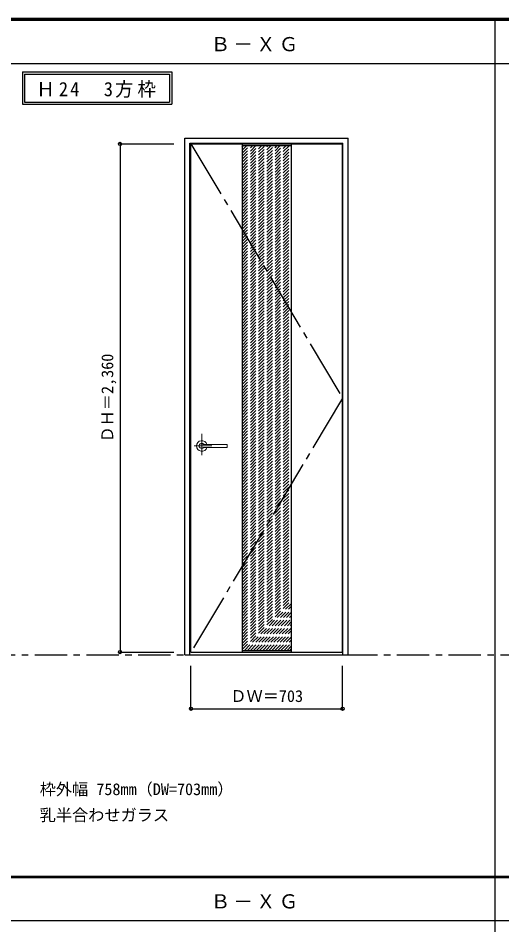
# Model space of a CAD drawing. Units: millimetres, scale not verified. Extents: x -6000 to 5700, y -4307 to 4260.
# Drawn here: x -1007 to 1237, y -36 to 4175 of the extents above; entities that cross this region are included whole.
import ezdxf
from ezdxf.enums import TextEntityAlignment as Align

# ---------------------------------------------------------------- set-up
doc = ezdxf.new("R2010")
doc.units = ezdxf.units.MM
doc.header["$LTSCALE"] = 30
doc.header["$PDMODE"] = 32
doc.header["$PDSIZE"] = 15
for name, pattern in [('CHAIN1', [8, 5, -1, 1, -1]), ('CHAIN2', [12, 9, -1, 1, -1]), ('DASHED1', [1.8, 1.2, -0.6])]:
    doc.linetypes.add(name, pattern=pattern)
for name, color, linetype in [('0-1_通り芯', 7, 'CHAIN1'), ('0-2_扉', 3, 'Continuous'), ('0-3_仕上げ', 7, 'Continuous'), ('0-4_枠', 3, 'Continuous'), ('0-7', 7, 'CHAIN2'), ('0-A_文字', 7, 'Continuous'), ('0-B_寸法', 7, 'Continuous'), ('0-C_ハッチ', 4, 'DASHED1'), ('F-1_枠', 6, 'Continuous')]:
    doc.layers.add(name, color=color, linetype=linetype)
doc.layers.add('0-5_レバー', color=7, linetype='Continuous', lineweight=18)
doc.styles.add('ＭＳ ゴシック', font='')
doc.styles.get('ＭＳ ゴシック').set_extended_font_data('MS Gothic')

msp = doc.modelspace()

# ---------------------------------------------------------------- linework, layer by layer
at = {"layer": '0-1_通り芯'}
msp.add_line((-5490, 1218), (3436.4, 1218), dxfattribs=at)
at = {"layer": '0-2_扉'}
for p, q in [((-205.2, 3591), (497.8, 3591)), ((-205.2, 1231), (-205.2, 3591)), ((497.8, 1231), (497.8, 3591)), ((-205.2, 1231), (497.8, 1231))]:
    msp.add_line(p, q, dxfattribs=at)
at = {"layer": '0-3_仕上げ', "color": 3}
for p, q in [((32.3, 3591), (32.3, 1231)), ((260.3, 3591), (260.3, 1231))]:
    msp.add_line(p, q, dxfattribs=at)
at = {"layer": '0-3_仕上げ'}
for p, q in [((32.3, 3583), (260.3, 3583)), ((32.3, 1239), (260.3, 1239))]:
    msp.add_line(p, q, dxfattribs=at)
at = {"layer": '0-4_枠'}
for p, q in [((-234.2, 3618), (523.8, 3618)), ((-234.2, 1218), (-234.2, 3618)), ((-210.2, 3594), (499.8, 3594)), ((-210.2, 1218), (-210.2, 3594)), ((499.8, 1218), (499.8, 3594)), ((523.8, 1218), (523.8, 3618)), ((-234.2, 1218), (523.8, 1218))]:
    msp.add_line(p, q, dxfattribs=at)
at = {"layer": '0-5_レバー', "color": 4, "linetype": 'CHAIN1'}
for p, q in [((-154.7, 2244.96), (-154.7, 2145.11)), ((-107.9, 2188.5), (-190.92, 2188.5))]:
    msp.add_line(p, q, dxfattribs=at)
at = {"layer": '0-5_レバー'}
for q in [(-37.7, 2193.99), (-37.7, 2183)]:
    msp.add_line((-37.7, 2188.5), q, dxfattribs=at)
for points in [[(-144.74, 2195.49), (-145.51, 2196.28), (-147.48, 2197.65), (-149.73, 2198.66), (-152.16, 2199.29), (-154.7, 2199.5), (-157.24, 2199.29), (-159.67, 2198.66), (-161.92, 2197.65), (-163.89, 2196.28), (-165.51, 2194.61), (-166.71, 2192.71), (-167.45, 2190.65), (-167.7, 2188.5), (-167.45, 2186.35), (-166.71, 2184.29), (-165.51, 2182.39), (-163.89, 2180.72), (-161.92, 2179.35), (-159.67, 2178.34), (-157.24, 2177.71), (-154.7, 2177.5), (-152.16, 2177.71), (-149.73, 2178.34), (-147.48, 2179.35), (-145.51, 2180.72), (-144.74, 2181.51)], [(-39.2, 2195.5), (-48.93, 2195.5), (-59.11, 2195.5), (-68.71, 2195.5), (-77.7, 2195.5), (-86.11, 2195.5), (-93.92, 2195.5), (-100.74, 2195.5), (-107.04, 2195.5), (-112.8, 2195.5), (-118.05, 2195.5), (-122.84, 2195.5), (-127.5, 2195.5), (-131.7, 2195.5), (-135.45, 2195.5), (-137.45, 2195.5), (-139.3, 2195.5), (-141.31, 2195.49), (-143.72, 2195.49), (-145.21, 2195.49), (-146.75, 2195.49), (-148.27, 2195.49), (-149.37, 2195.49), (-149.83, 2195.49), (-149.83, 2195.48)], [(-39.2, 2195.5), (-48.28, 2195.5), (-48.68, 2195.5)], [(-149.68, 2181.51), (-149.55, 2181.51), (-149.11, 2181.51), (-148.39, 2181.51), (-147.37, 2181.51), (-146.11, 2181.51), (-144.76, 2181.51), (-141.9, 2181.51), (-138.92, 2181.5), (-135.9, 2181.5), (-132.86, 2181.5), (-129.79, 2181.5), (-126.71, 2181.5), (-122.71, 2181.5), (-118.3, 2181.5), (-113.33, 2181.5), (-107.8, 2181.5), (-101.71, 2181.5), (-95.06, 2181.5), (-87.85, 2181.5), (-79.26, 2181.5), (-70, 2181.5), (-60.06, 2181.5), (-49.45, 2181.5), (-39.2, 2181.5)]]:
    msp.add_lwpolyline(points, dxfattribs=at)
for centre, radius, start, end in [((-154.7, 2188.5), 24.55, 16.59952, 343.36736), ((-39.2, 2194), 1.5, 0.00847, 89.9163), ((-39.2, 2194), 1.5, 360, 90.17419), ((-39.2, 2183), 1.5, 270.16419, 0), ((-39.2, 2183), 1.5, 269.91059, 359.99153)]:
    msp.add_arc(centre, radius, start, end, dxfattribs=at)
at = {"layer": '0-7'}
for p, q in [((-205.2, 3591), (497.8, 2411)), ((497.8, 2411), (-205.2, 1231))]:
    msp.add_line(p, q, dxfattribs=at)
at = {"layer": '0-A_文字'}
for p, q in [((-986.8, 3925), (-986.8, 3775)), ((-976.8, 3915), (-976.8, 3785)), ((-976.8, 3915), (-304.18, 3915)), ((-304.18, 3915), (-304.18, 3785)), ((-986.8, 3775), (-294.18, 3775)), ((-976.8, 3785), (-304.18, 3785))]:
    msp.add_line(p, q, dxfattribs=at)
msp.add_lwpolyline([(-986.8, 3925), (-294.18, 3925), (-294.18, 3775)], dxfattribs=at)
at = {"layer": '0-B_寸法', "color": 4}
for p, q in [((-534.2, 3591), (-284.2, 3591)), ((-534.2, 3591), (-534.2, 1231)), ((-534.2, 1231), (-284.2, 1231)), ((-205.2, 968), (-205.2, 1168)), ((497.8, 968), (497.8, 1168)), ((-205.2, 968), (497.8, 968))]:
    msp.add_line(p, q, dxfattribs=at)
at = {"layer": '0-B_寸法'}
for p in [(-534.2, 3591), (-534.2, 1231), (-205.2, 968), (497.8, 968)]:
    msp.add_point(p, dxfattribs=at)
at = {"layer": '0-C_ハッチ'}
for p, q in [((32.3, 3576.25), (39.05, 3583)), ((32.3, 3364.12), (251.18, 3583)), ((32.3, 3378.26), (237.04, 3583)), ((32.3, 3392.41), (222.89, 3583)), ((32.3, 3406.55), (208.75, 3583)), ((32.3, 3420.69), (194.61, 3583)), ((32.3, 3448.98), (166.32, 3583)), ((32.3, 3434.83), (180.47, 3583)), ((32.3, 3463.12), (152.18, 3583)), ((32.3, 3477.26), (138.04, 3583)), ((32.3, 3491.4), (123.9, 3583)), ((32.3, 3505.54), (109.76, 3583)), ((32.3, 3519.69), (95.61, 3583)), ((32.3, 3533.83), (81.47, 3583)), ((32.3, 3547.97), (67.33, 3583)), ((32.3, 3562.11), (53.19, 3583)), ((32.3, 3349.98), (260.3, 3577.98)), ((32.3, 3335.84), (260.3, 3563.84)), ((32.3, 3321.7), (260.3, 3549.7)), ((32.3, 3307.55), (260.3, 3535.55)), ((32.3, 3293.41), (260.3, 3521.41)), ((32.3, 3279.27), (260.3, 3507.27)), ((32.3, 3265.13), (260.3, 3493.13)), ((32.3, 3250.99), (260.3, 3478.99)), ((32.3, 3236.84), (260.3, 3464.84)), ((32.3, 3222.7), (260.3, 3450.7)), ((32.3, 3208.56), (260.3, 3436.56)), ((32.3, 3194.42), (260.3, 3422.42)), ((32.3, 3180.27), (260.3, 3408.27)), ((32.3, 3166.13), (260.3, 3394.13)), ((32.3, 3151.99), (260.3, 3379.99)), ((32.3, 3137.85), (260.3, 3365.85)), ((32.3, 3123.71), (260.3, 3351.71)), ((32.3, 3109.56), (260.3, 3337.56)), ((32.3, 3095.42), (260.3, 3323.42)), ((32.3, 3081.28), (260.3, 3309.28)), ((32.3, 3067.14), (260.3, 3295.14)), ((32.3, 3053), (260.3, 3281)), ((32.3, 3038.85), (260.3, 3266.85)), ((32.3, 3024.71), (260.3, 3252.71)), ((32.3, 3010.57), (260.3, 3238.57)), ((32.3, 2996.43), (260.3, 3224.43)), ((32.3, 2982.28), (260.3, 3210.28)), ((32.3, 2968.14), (260.3, 3196.14)), ((32.3, 2954), (260.3, 3182)), ((32.3, 2939.86), (260.3, 3167.86)), ((32.3, 2925.72), (260.3, 3153.72)), ((32.3, 2911.57), (260.3, 3139.57)), ((32.3, 2897.43), (260.3, 3125.43)), ((32.3, 2883.29), (260.3, 3111.29)), ((32.3, 2869.15), (260.3, 3097.15)), ((32.3, 2855.01), (260.3, 3083.01)), ((32.3, 2840.86), (260.3, 3068.86)), ((32.3, 2826.72), (260.3, 3054.72)), ((32.3, 2812.58), (260.3, 3040.58)), ((32.3, 2798.44), (260.3, 3026.44)), ((32.3, 2784.29), (260.3, 3012.29)), ((32.3, 2770.15), (260.3, 2998.15)), ((32.3, 2756.01), (260.3, 2984.01)), ((32.3, 2741.87), (260.3, 2969.87)), ((32.3, 2727.73), (260.3, 2955.73)), ((32.3, 2713.58), (260.3, 2941.58)), ((32.3, 2699.44), (260.3, 2927.44)), ((32.3, 2685.3), (260.3, 2913.3)), ((32.3, 2671.16), (260.3, 2899.16)), ((32.3, 2657.02), (260.3, 2885.02)), ((32.3, 2642.87), (260.3, 2870.87)), ((32.3, 2628.73), (260.3, 2856.73)), ((32.3, 2614.59), (260.3, 2842.59)), ((32.3, 2600.45), (260.3, 2828.45)), ((32.3, 2586.31), (260.3, 2814.31)), ((32.3, 2572.16), (260.3, 2800.16)), ((32.3, 2558.02), (260.3, 2786.02)), ((32.3, 2543.88), (260.3, 2771.88)), ((32.3, 2529.74), (260.3, 2757.74)), ((32.3, 2515.59), (260.3, 2743.59)), ((32.3, 2501.45), (260.3, 2729.45)), ((32.3, 2487.31), (260.3, 2715.31)), ((32.3, 2473.17), (260.3, 2701.17)), ((32.3, 2459.03), (260.3, 2687.03)), ((32.3, 2444.88), (260.3, 2672.88)), ((32.3, 2430.74), (260.3, 2658.74)), ((32.3, 2416.6), (260.3, 2644.6)), ((32.3, 2402.46), (260.3, 2630.46)), ((32.3, 2388.32), (260.3, 2616.32)), ((32.3, 2374.17), (260.3, 2602.17)), ((32.3, 2360.03), (260.3, 2588.03)), ((32.3, 2345.89), (260.3, 2573.89)), ((32.3, 2331.75), (260.3, 2559.75)), ((32.3, 2317.6), (260.3, 2545.6)), ((32.3, 2303.46), (260.3, 2531.46)), ((32.3, 2289.32), (260.3, 2517.32)), ((32.3, 2275.18), (260.3, 2503.18)), ((32.3, 2261.04), (260.3, 2489.04)), ((32.3, 2246.89), (260.3, 2474.89)), ((32.3, 2232.75), (260.3, 2460.75)), ((32.3, 2218.61), (260.3, 2446.61)), ((32.3, 2204.47), (260.3, 2432.47)), ((32.3, 2190.33), (260.3, 2418.33)), ((32.3, 2176.18), (260.3, 2404.18)), ((32.3, 2162.04), (260.3, 2390.04)), ((32.3, 2147.9), (260.3, 2375.9)), ((32.3, 2133.76), (260.3, 2361.76)), ((32.3, 2119.61), (260.3, 2347.61)), ((32.3, 2105.47), (260.3, 2333.47)), ((32.3, 2091.33), (260.3, 2319.33)), ((32.3, 2077.19), (260.3, 2305.19)), ((32.3, 2063.05), (260.3, 2291.05)), ((32.3, 2048.9), (260.3, 2276.9)), ((32.3, 2034.76), (260.3, 2262.76)), ((32.3, 2020.62), (260.3, 2248.62)), ((32.3, 2006.48), (260.3, 2234.48)), ((32.3, 1992.34), (260.3, 2220.34)), ((32.3, 1978.19), (260.3, 2206.19)), ((32.3, 1964.05), (260.3, 2192.05)), ((32.3, 1949.91), (260.3, 2177.91)), ((32.3, 1935.77), (260.3, 2163.77)), ((32.3, 1921.62), (260.3, 2149.62)), ((32.3, 1907.48), (260.3, 2135.48)), ((32.3, 1893.34), (260.3, 2121.34)), ((32.3, 1879.2), (260.3, 2107.2)), ((32.3, 1865.06), (260.3, 2093.06)), ((32.3, 1850.91), (260.3, 2078.91)), ((32.3, 1836.77), (260.3, 2064.77)), ((32.3, 1822.63), (260.3, 2050.63)), ((32.3, 1808.49), (260.3, 2036.49)), ((32.3, 1794.35), (260.3, 2022.35)), ((32.3, 1780.2), (260.3, 2008.2)), ((32.3, 1766.06), (260.3, 1994.06)), ((32.3, 1751.92), (260.3, 1979.92)), ((32.3, 1737.78), (260.3, 1965.78)), ((32.3, 1723.63), (260.3, 1951.63)), ((32.3, 1709.49), (260.3, 1937.49)), ((32.3, 1695.35), (260.3, 1923.35)), ((32.3, 1681.21), (260.3, 1909.21)), ((32.3, 1667.07), (260.3, 1895.07)), ((32.3, 1652.92), (260.3, 1880.92)), ((32.3, 1638.78), (260.3, 1866.78)), ((32.3, 1624.64), (260.3, 1852.64)), ((32.3, 1610.5), (260.3, 1838.5)), ((32.3, 1596.36), (260.3, 1824.36)), ((32.3, 1582.21), (260.3, 1810.21)), ((32.3, 1568.07), (260.3, 1796.07)), ((32.3, 1553.93), (260.3, 1781.93)), ((32.3, 1539.79), (260.3, 1767.79)), ((32.3, 1525.64), (260.3, 1753.64)), ((32.3, 1511.5), (260.3, 1739.5)), ((32.3, 1497.36), (260.3, 1725.36)), ((32.3, 1483.22), (260.3, 1711.22)), ((32.3, 1469.08), (260.3, 1697.08)), ((32.3, 1454.93), (260.3, 1682.93)), ((32.3, 1440.79), (260.3, 1668.79)), ((32.3, 1426.65), (260.3, 1654.65)), ((32.3, 1412.51), (260.3, 1640.51)), ((32.3, 1398.37), (260.3, 1626.37)), ((32.3, 1384.22), (260.3, 1612.22)), ((32.3, 1370.08), (260.3, 1598.08)), ((32.3, 1355.94), (260.3, 1583.94)), ((32.3, 1341.8), (260.3, 1569.8)), ((32.3, 1327.66), (260.3, 1555.66)), ((32.3, 1313.51), (260.3, 1541.51)), ((32.3, 1299.37), (260.3, 1527.37)), ((32.3, 1285.23), (260.3, 1513.23)), ((32.3, 1271.09), (260.3, 1499.09)), ((32.3, 1256.94), (260.3, 1484.94)), ((32.3, 1242.8), (260.3, 1470.8)), ((42.64, 1239), (260.3, 1456.66)), ((56.78, 1239), (260.3, 1442.52)), ((70.92, 1239), (260.3, 1428.38)), ((85.07, 1239), (260.3, 1414.23)), ((99.21, 1239), (260.3, 1400.09)), ((113.35, 1239), (260.3, 1385.95)), ((127.49, 1239), (260.3, 1371.81)), ((141.64, 1239), (260.3, 1357.67)), ((155.78, 1239), (260.3, 1343.52)), ((169.92, 1239), (260.3, 1329.38)), ((184.06, 1239), (260.3, 1315.24)), ((198.2, 1239), (260.3, 1301.1)), ((212.35, 1239), (260.3, 1286.95)), ((226.49, 1239), (260.3, 1272.81)), ((240.63, 1239), (260.3, 1258.67)), ((254.77, 1239), (260.3, 1244.53))]:
    msp.add_line(p, q, dxfattribs=at)
at = {"layer": 'F-1_枠'}
for p, q in [((-6000, 4175), (5700, 4175)), ((-6000, 4170), (5700, 4170)), ((1204.8, 4175), (1204.8, -3790)), ((-6000, 4165), (5700, 4165)), ((-6000, 3965), (5700, 3965)), ((-6000, 190.5), (5700, 190.5)), ((-6000, 187.5), (5700, 187.5)), ((-6000, 184.5), (5700, 184.5)), ((-6000, -15.5), (5700, -15.5))]:
    msp.add_line(p, q, dxfattribs=at)

# ---------------------------------------------------------------- texts
at = {"layer": '0-A_文字', "style": 'ＭＳ ゴシック'}
for s, p in [('枠外幅 758mm（DW=703mm）', (-906.8, 550.5)), ('乳半合わせガラス', (-906.8, 430.5))]:
    msp.add_text(s, height=54.99, dxfattribs=at).set_placement(p, align=Align.BOTTOM_LEFT)
at = {"layer": '0-A_文字', "char_height": 65.98, "attachment_point": 7, "style": 'ＭＳ ゴシック'}
for s, insert in [('\\T1.17;Ｂ－ＸＧ', (-113.5, 4020)), ('\\T1.22;\\W0.95;Ｈ24\u30003方枠', (-922.14, 3805)), ('\\T1.17;Ｂ－ＸＧ', (-113.5, 39.5))]:
    msp.add_mtext(s, dxfattribs=dict(at, insert=insert))
at = {"layer": '0-B_寸法', "style": 'ＭＳ ゴシック'}
msp.add_text('ＤＨ＝2,360', height=54.99, rotation=90, dxfattribs=at).set_placement((-549.2, 2204.75), align=Align.BOTTOM_LEFT)
msp.add_text('ＤＷ＝703', height=54.99, dxfattribs=at).set_placement((-22.45, 983), align=Align.BOTTOM_LEFT)

doc.saveas('drawing.dxf')
